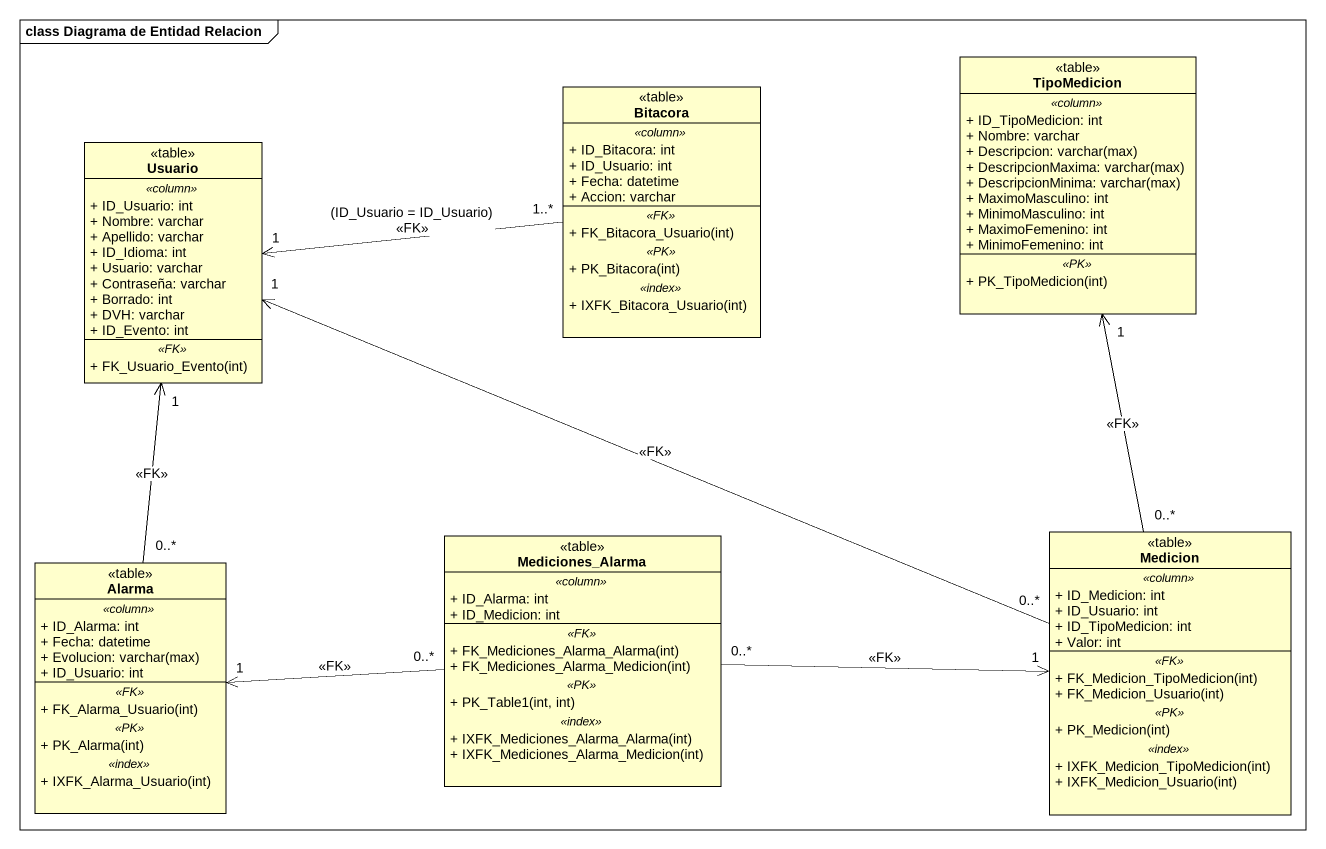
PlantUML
@startuml
mainframe class Diagrama de Entidad Relacion
hide circle
hide empty members
skinparam classAttributeIconSize 0
class TipoMedicion <<table>> {
  .. <<column>> ..
  + ID_TipoMedicion: int
  + Nombre: varchar
  {field} + Descripcion: varchar(max)
  {field} + DescripcionMaxima: varchar(max)
  {field} + DescripcionMinima: varchar(max)
  + MaximoMasculino: int
  + MinimoMasculino: int
  + MaximoFemenino: int
  + MinimoFemenino: int
  .. <<PK>> ..
  + PK_TipoMedicion(int)
}
class Bitacora <<table>> {
  .. <<column>> ..
  + ID_Bitacora: int
  + ID_Usuario: int
  + Fecha: datetime
  + Accion: varchar
  .. <<FK>> ..
  + FK_Bitacora_Usuario(int)
  .. <<PK>> ..
  + PK_Bitacora(int)
  .. <<index>> ..
  + IXFK_Bitacora_Usuario(int)
}
class Usuario <<table>> {
  .. <<column>> ..
  + ID_Usuario: int
  + Nombre: varchar
  + Apellido: varchar
  + ID_Idioma: int
  + Usuario: varchar
  + Contraseña: varchar
  + Borrado: int
  + DVH: varchar
  + ID_Evento: int
  .. <<FK>> ..
  + FK_Usuario_Evento(int)
}
class Alarma <<table>> {
  .. <<column>> ..
  + ID_Alarma: int
  + Fecha: datetime
  {field} + Evolucion: varchar(max)
  + ID_Usuario: int
  .. <<FK>> ..
  + FK_Alarma_Usuario(int)
  .. <<PK>> ..
  + PK_Alarma(int)
  .. <<index>> ..
  + IXFK_Alarma_Usuario(int)
}
class Mediciones_Alarma <<table>> {
  .. <<column>> ..
  + ID_Alarma: int
  + ID_Medicion: int
  .. <<FK>> ..
  + FK_Mediciones_Alarma_Alarma(int)
  + FK_Mediciones_Alarma_Medicion(int)
  .. <<PK>> ..
  + PK_Table1(int, int)
  .. <<index>> ..
  + IXFK_Mediciones_Alarma_Alarma(int)
  + IXFK_Mediciones_Alarma_Medicion(int)
}
class Medicion <<table>> {
  .. <<column>> ..
  + ID_Medicion: int
  + ID_Usuario: int
  + ID_TipoMedicion: int
  + Valor: int
  .. <<FK>> ..
  + FK_Medicion_TipoMedicion(int)
  + FK_Medicion_Usuario(int)
  .. <<PK>> ..
  + PK_Medicion(int)
  .. <<index>> ..
  + IXFK_Medicion_TipoMedicion(int)
  + IXFK_Medicion_Usuario(int)
}
Bitacora "1..*" -left-> "1" Usuario : (ID_Usuario = ID_Usuario)\n<<FK>>
Alarma "0..*" -up-> "1" Usuario : <<FK>>
Mediciones_Alarma "0..*" -left-> "1" Alarma : <<FK>>
Mediciones_Alarma "0..*" -right-> "1" Medicion : <<FK>>
Medicion "0..*" -up-> "1" TipoMedicion : <<FK>>
Medicion "0..*" -left-> "1" Usuario : <<FK>>
@enduml
